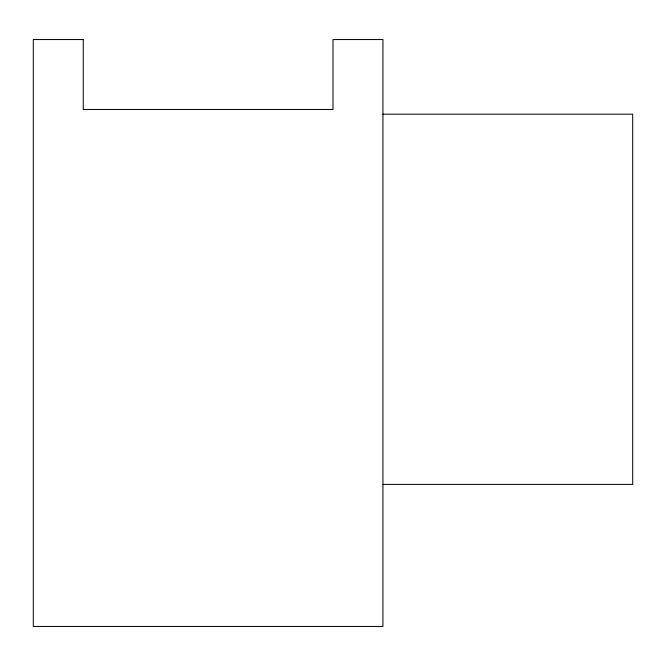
<?xml version="1.0" encoding="UTF-8"?>
<svg xmlns="http://www.w3.org/2000/svg" width="666" height="666" viewBox="0 0 666 666"><rect width="100%" height="100%" fill="white"/><g stroke="black" fill="none" stroke-linecap="round" stroke-linejoin="round"><path stroke-width="1" d="M382.95 114.169L632.7 114.169L632.7 484.398L382.95 484.398M83.25 39.544L33.3 39.544L33.3 626.456L382.95 626.456L382.95 39.544L333 39.544L333 109.474L83.25 109.474L83.25 39.544"/></g></svg>
